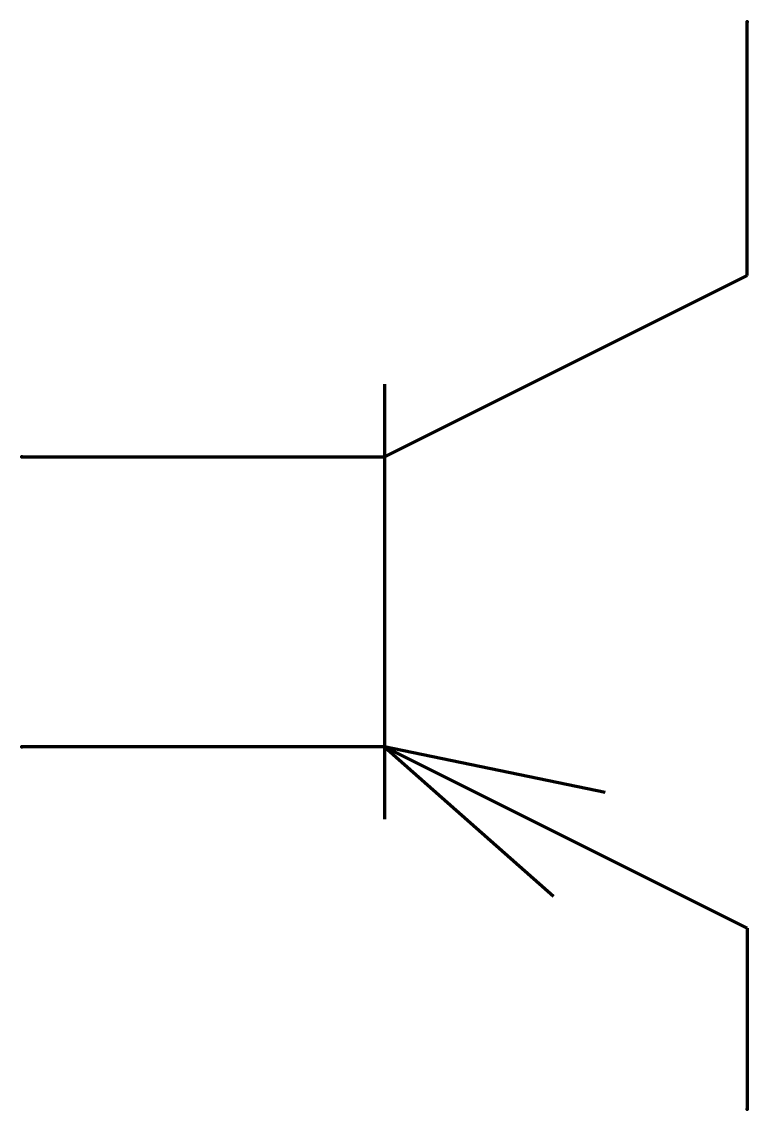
# Model space of a CAD drawing. Header units: millimetres. Extents: x 0 to 10, y -9 to 6.
import ezdxf

# ---------------------------------------------------------------- set-up
doc = ezdxf.new("R2010")
doc.units = ezdxf.units.MM
doc.layers.get('0').update_dxf_attribs({"linetype": 'CONTINUOUS', "lineweight": 0})

msp = doc.modelspace()

# ---------------------------------------------------------------- linework, layer by layer
at = {"color": 7, "linetype": 'CONTINUOUS', "lineweight": 70}
for p, q in [((10, 2.5), (10, 6)), ((10, 2.5), (5, 0)), ((5, 1), (5, -5)), ((0, 0), (5, 0)), ((5, -4), (0, -4)), ((5, -4), (10, -6.5)), ((8.04, -4.63), (5, -4)), ((5, -4), (7.33, -6.06)), ((10, -6.5), (10, -9))]:
    msp.add_line(p, q, dxfattribs=at)
for p in [(10, 6), (0, 0), (0, -4), (10, -9)]:
    msp.add_point(p, dxfattribs=at)

doc.saveas('drawing.dxf')
